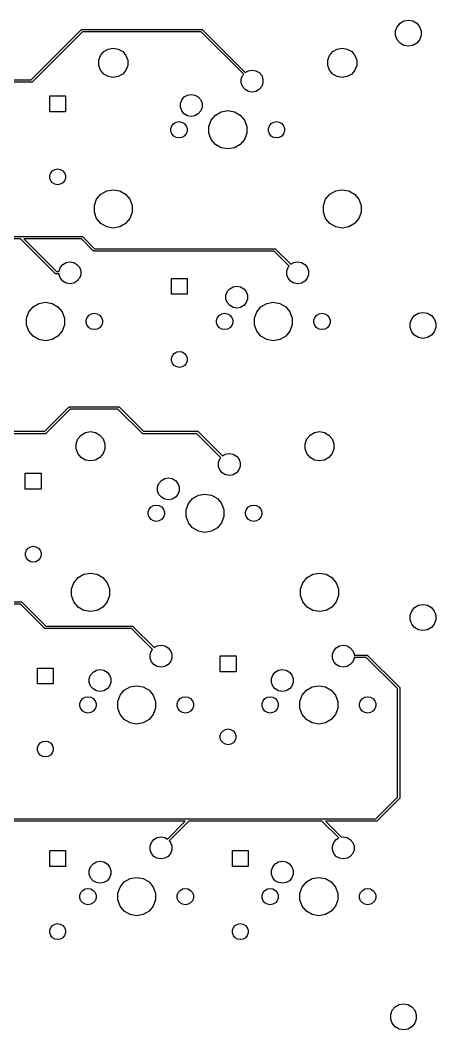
# Model space of a CAD drawing. Extents: x 45 to 336, y -254 to -147.
# Drawn here: x 292.5 to 335.8, y -253.9 to -148.6 of the extents above; entities that cross this region are included whole.
import ezdxf

# ---------------------------------------------------------------- set-up
doc = ezdxf.new("R2010")
doc.units = 0
doc.header["$MEASUREMENT"] = 0
doc.layers.add('BLACK', color=7, linetype='CONTINUOUS')

msp = doc.modelspace()

# ---------------------------------------------------------------- linework, layer by layer
at = {"layer": 'Black'}
for p, q in [((298.854, -149.566), (298.867, -149.557)), ((298.867, -149.557), (298.872, -149.555)), ((298.872, -149.555), (298.877, -149.553)), ((298.877, -149.553), (298.893, -149.55)), ((298.893, -149.55), (298.909, -149.545)), ((298.909, -149.545), (298.915, -149.546)), ((298.915, -149.546), (298.92, -149.545)), ((298.92, -149.545), (311.415, -149.545)), ((311.415, -149.545), (311.42, -149.546)), ((311.42, -149.546), (311.426, -149.545)), ((311.426, -149.545), (311.442, -149.55)), ((311.442, -149.55), (311.458, -149.553)), ((311.458, -149.553), (311.463, -149.555)), ((311.463, -149.555), (311.468, -149.557)), ((311.468, -149.557), (311.481, -149.566)), ((331.621, -149.689), (331.782, -149.246)), ((331.782, -149.246), (332.085, -148.886)), ((332.085, -148.886), (332.493, -148.651)), ((332.493, -148.651), (332.956, -148.569)), ((332.956, -148.569), (333.419, -148.651)), ((333.419, -148.651), (333.827, -148.886)), ((333.827, -148.886), (334.13, -149.246)), ((334.13, -149.246), (334.291, -149.689)), ((293.618, -154.795), (298.832, -149.582)), ((298.972, -149.795), (293.758, -155.008)), ((298.832, -149.582), (298.836, -149.578)), ((298.836, -149.578), (298.84, -149.574)), ((298.84, -149.574), (298.854, -149.566)), ((311.363, -149.795), (298.972, -149.795)), ((315.782, -154.214), (311.363, -149.795)), ((311.481, -149.566), (311.495, -149.574)), ((311.495, -149.574), (311.499, -149.578)), ((311.499, -149.578), (311.503, -149.582)), ((311.503, -149.582), (315.95, -154.028)), ((331.621, -150.159), (331.621, -149.689)), ((331.782, -150.602), (331.621, -150.159)), ((332.085, -150.962), (331.782, -150.602)), ((334.13, -150.602), (333.827, -150.962)), ((334.291, -150.159), (334.13, -150.602)), ((334.291, -149.689), (334.291, -150.159)), ((301.204, -151.843), (301.664, -151.577)), ((301.664, -151.577), (302.187, -151.485)), ((302.187, -151.485), (302.71, -151.577)), ((302.71, -151.577), (303.17, -151.843)), ((325.08, -151.843), (325.54, -151.577)), ((325.54, -151.577), (326.063, -151.485)), ((326.063, -151.485), (326.586, -151.577)), ((326.586, -151.577), (327.046, -151.843)), ((332.493, -151.197), (332.085, -150.962)), ((332.956, -151.279), (332.493, -151.197)), ((333.419, -151.197), (332.956, -151.279)), ((333.827, -150.962), (333.419, -151.197)), ((300.68, -152.749), (300.862, -152.25)), ((300.862, -152.25), (301.204, -151.843)), ((303.17, -151.843), (303.512, -152.25)), ((303.512, -152.25), (303.694, -152.749)), ((324.556, -152.749), (324.738, -152.25)), ((324.738, -152.25), (325.08, -151.843)), ((327.046, -151.843), (327.388, -152.25)), ((327.388, -152.25), (327.57, -152.749)), ((300.68, -153.281), (300.68, -152.749)), ((300.862, -153.78), (300.68, -153.281)), ((303.694, -153.281), (303.512, -153.78)), ((303.694, -152.749), (303.694, -153.281)), ((316.273, -153.842), (316.665, -153.773)), ((316.665, -153.773), (317.057, -153.842)), ((324.556, -153.281), (324.556, -152.749)), ((324.738, -153.78), (324.556, -153.281)), ((327.57, -153.281), (327.388, -153.78)), ((327.57, -152.749), (327.57, -153.281)), ((289.295, -154.795), (293.618, -154.795)), ((301.204, -154.187), (300.862, -153.78)), ((301.664, -154.453), (301.204, -154.187)), ((302.187, -154.545), (301.664, -154.453)), ((302.71, -154.453), (302.187, -154.545)), ((303.17, -154.187), (302.71, -154.453)), ((303.512, -153.78), (303.17, -154.187)), ((315.535, -154.721), (315.671, -154.346)), ((315.535, -155.119), (315.535, -154.721)), ((315.671, -154.346), (315.782, -154.214)), ((315.95, -154.028), (316.273, -153.842)), ((317.057, -153.842), (317.403, -154.041)), ((317.403, -154.041), (317.659, -154.346)), ((317.659, -154.346), (317.795, -154.721)), ((317.795, -154.721), (317.795, -155.119)), ((325.08, -154.187), (324.738, -153.78)), ((325.54, -154.453), (325.08, -154.187)), ((326.063, -154.545), (325.54, -154.453)), ((326.586, -154.453), (326.063, -154.545)), ((327.046, -154.187), (326.586, -154.453)), ((327.388, -153.78), (327.046, -154.187)), ((293.67, -155.045), (289.295, -155.045)), ((293.675, -155.044), (293.67, -155.045)), ((293.681, -155.045), (293.675, -155.044)), ((293.697, -155.04), (293.681, -155.045)), ((293.713, -155.037), (293.697, -155.04)), ((293.718, -155.035), (293.713, -155.037)), ((293.723, -155.033), (293.718, -155.035)), ((293.736, -155.024), (293.723, -155.033)), ((293.75, -155.016), (293.736, -155.024)), ((293.754, -155.012), (293.75, -155.016)), ((293.758, -155.008), (293.754, -155.012)), ((315.671, -155.494), (315.535, -155.119)), ((315.927, -155.799), (315.671, -155.494)), ((316.273, -155.998), (315.927, -155.799)), ((317.403, -155.799), (317.057, -155.998)), ((317.659, -155.494), (317.403, -155.799)), ((317.795, -155.119), (317.659, -155.494)), ((295.554, -158.115), (295.554, -156.464)), ((295.554, -156.464), (297.205, -156.464)), ((297.205, -156.464), (297.205, -158.115)), ((309.185, -157.261), (309.321, -156.886)), ((309.321, -156.886), (309.577, -156.581)), ((309.577, -156.581), (309.923, -156.382)), ((309.923, -156.382), (310.315, -156.313)), ((310.315, -156.313), (310.707, -156.382)), ((310.707, -156.382), (311.053, -156.581)), ((311.053, -156.581), (311.309, -156.886)), ((311.309, -156.886), (311.445, -157.261)), ((316.665, -156.067), (316.273, -155.998)), ((317.057, -155.998), (316.665, -156.067)), ((309.185, -157.659), (309.185, -157.261)), ((309.321, -158.034), (309.185, -157.659)), ((311.445, -157.659), (311.309, -158.034)), ((311.445, -157.261), (311.445, -157.659)), ((297.205, -158.115), (295.554, -158.115)), ((309.577, -158.339), (309.321, -158.034)), ((309.923, -158.538), (309.577, -158.339)), ((310.315, -158.607), (309.923, -158.538)), ((310.707, -158.538), (310.315, -158.607)), ((311.053, -158.339), (310.707, -158.538)), ((311.309, -158.034), (311.053, -158.339)), ((312.154, -159.652), (312.392, -158.999)), ((312.392, -158.999), (312.838, -158.467)), ((312.838, -158.467), (313.44, -158.119)), ((313.44, -158.119), (314.125, -157.998)), ((314.125, -157.998), (314.81, -158.119)), ((314.81, -158.119), (315.412, -158.467)), ((315.412, -158.467), (315.858, -158.999)), ((315.858, -158.999), (316.096, -159.652)), ((308.204, -159.852), (308.305, -159.573)), ((308.204, -160.148), (308.204, -159.852)), ((308.305, -159.573), (308.496, -159.346)), ((308.496, -159.346), (308.753, -159.197)), ((308.753, -159.197), (309.045, -159.146)), ((309.045, -159.146), (309.337, -159.197)), ((309.337, -159.197), (309.594, -159.346)), ((309.594, -159.346), (309.785, -159.573)), ((309.785, -159.573), (309.886, -159.852)), ((309.886, -159.852), (309.886, -160.148)), ((312.154, -160.348), (312.154, -159.652)), ((316.096, -159.652), (316.096, -160.348)), ((318.364, -159.852), (318.465, -159.573)), ((318.364, -160.148), (318.364, -159.852)), ((318.465, -159.573), (318.656, -159.346)), ((318.656, -159.346), (318.913, -159.197)), ((318.913, -159.197), (319.205, -159.146)), ((319.205, -159.146), (319.497, -159.197)), ((319.497, -159.197), (319.754, -159.346)), ((319.754, -159.346), (319.945, -159.573)), ((319.945, -159.573), (320.046, -159.852)), ((320.046, -159.852), (320.046, -160.148)), ((308.305, -160.427), (308.204, -160.148)), ((308.496, -160.654), (308.305, -160.427)), ((308.753, -160.803), (308.496, -160.654)), ((309.045, -160.854), (308.753, -160.803)), ((309.337, -160.803), (309.045, -160.854)), ((309.594, -160.654), (309.337, -160.803)), ((309.785, -160.427), (309.594, -160.654)), ((309.886, -160.148), (309.785, -160.427)), ((312.392, -161.001), (312.154, -160.348)), ((312.838, -161.533), (312.392, -161.001)), ((315.858, -161.001), (315.412, -161.533)), ((316.096, -160.348), (315.858, -161.001)), ((318.465, -160.427), (318.364, -160.148)), ((318.656, -160.654), (318.465, -160.427)), ((318.913, -160.803), (318.656, -160.654)), ((319.205, -160.854), (318.913, -160.803)), ((319.497, -160.803), (319.205, -160.854)), ((319.754, -160.654), (319.497, -160.803)), ((319.945, -160.427), (319.754, -160.654)), ((320.046, -160.148), (319.945, -160.427)), ((313.44, -161.881), (312.838, -161.533)), ((314.125, -162.002), (313.44, -161.881)), ((314.81, -161.881), (314.125, -162.002)), ((315.412, -161.533), (314.81, -161.881)), ((295.662, -164.496), (295.847, -164.275)), ((295.847, -164.275), (296.097, -164.131)), ((296.097, -164.131), (296.38, -164.081)), ((296.38, -164.081), (296.663, -164.131)), ((296.663, -164.131), (296.913, -164.275)), ((296.913, -164.275), (297.098, -164.496)), ((295.564, -164.766), (295.662, -164.496)), ((295.564, -165.054), (295.564, -164.766)), ((295.662, -165.324), (295.564, -165.054)), ((295.847, -165.545), (295.662, -165.324)), ((297.098, -165.324), (296.913, -165.545)), ((297.098, -164.496), (297.196, -164.766)), ((297.196, -165.054), (297.098, -165.324)), ((297.196, -164.766), (297.196, -165.054)), ((296.097, -165.689), (295.847, -165.545)), ((296.38, -165.739), (296.097, -165.689)), ((296.663, -165.689), (296.38, -165.739)), ((296.913, -165.545), (296.663, -165.689)), ((300.9, -166.722), (301.502, -166.374)), ((301.502, -166.374), (302.187, -166.253)), ((302.187, -166.253), (302.872, -166.374)), ((302.872, -166.374), (303.474, -166.722)), ((324.776, -166.722), (325.378, -166.374)), ((325.378, -166.374), (326.063, -166.253)), ((326.063, -166.253), (326.748, -166.374)), ((326.748, -166.374), (327.35, -166.722)), ((300.216, -167.907), (300.454, -167.254)), ((300.454, -167.254), (300.9, -166.722)), ((303.474, -166.722), (303.92, -167.254)), ((303.92, -167.254), (304.158, -167.907)), ((324.092, -167.907), (324.33, -167.254)), ((324.33, -167.254), (324.776, -166.722)), ((327.35, -166.722), (327.796, -167.254)), ((327.796, -167.254), (328.034, -167.907)), ((300.216, -168.603), (300.216, -167.907)), ((304.158, -167.907), (304.158, -168.603)), ((324.092, -168.603), (324.092, -167.907)), ((328.034, -167.907), (328.034, -168.603)), ((300.454, -169.256), (300.216, -168.603)), ((300.9, -169.788), (300.454, -169.256)), ((303.92, -169.256), (303.474, -169.788)), ((304.158, -168.603), (303.92, -169.256)), ((324.33, -169.256), (324.092, -168.603)), ((324.776, -169.788), (324.33, -169.256)), ((327.796, -169.256), (327.35, -169.788)), ((328.034, -168.603), (327.796, -169.256)), ((301.502, -170.136), (300.9, -169.788)), ((302.187, -170.257), (301.502, -170.136)), ((302.872, -170.136), (302.187, -170.257)), ((303.474, -169.788), (302.872, -170.136)), ((325.378, -170.136), (324.776, -169.788)), ((326.063, -170.257), (325.378, -170.136)), ((326.748, -170.136), (326.063, -170.257)), ((327.35, -169.788), (326.748, -170.136)), ((288.76, -171.135), (292.57, -171.135)), ((292.518, -171.385), (288.76, -171.385)), ((296.142, -175.008), (292.518, -171.385)), ((292.57, -171.135), (298.92, -171.135)), ((298.868, -171.385), (292.872, -171.385)), ((292.872, -171.385), (296.282, -174.795)), ((300.102, -172.618), (298.868, -171.385)), ((298.92, -171.135), (298.925, -171.136)), ((298.925, -171.136), (298.931, -171.135)), ((298.931, -171.135), (298.947, -171.14)), ((298.947, -171.14), (298.963, -171.143)), ((298.963, -171.143), (298.968, -171.145)), ((298.968, -171.145), (298.973, -171.147)), ((298.973, -171.147), (298.986, -171.156)), ((298.986, -171.156), (299, -171.164)), ((299, -171.164), (299.004, -171.168)), ((299.004, -171.168), (299.008, -171.172)), ((299.008, -171.172), (300.242, -172.405)), ((300.106, -172.622), (300.102, -172.618)), ((300.11, -172.626), (300.106, -172.622)), ((300.124, -172.634), (300.11, -172.626)), ((300.137, -172.643), (300.124, -172.634)), ((300.142, -172.645), (300.137, -172.643)), ((300.147, -172.647), (300.142, -172.645)), ((300.163, -172.65), (300.147, -172.647)), ((300.179, -172.655), (300.163, -172.65)), ((300.185, -172.654), (300.179, -172.655)), ((300.19, -172.655), (300.185, -172.654)), ((318.973, -172.655), (300.19, -172.655)), ((300.242, -172.405), (319.025, -172.405)), ((320.532, -174.214), (318.973, -172.655)), ((319.025, -172.405), (319.03, -172.406)), ((319.03, -172.406), (319.036, -172.405)), ((319.036, -172.405), (319.052, -172.41)), ((319.052, -172.41), (319.068, -172.413)), ((319.068, -172.413), (319.073, -172.415)), ((319.073, -172.415), (319.078, -172.417)), ((319.078, -172.417), (319.091, -172.426)), ((319.091, -172.426), (319.105, -172.434)), ((319.105, -172.434), (319.109, -172.438)), ((319.109, -172.438), (319.113, -172.442)), ((319.113, -172.442), (320.7, -174.028)), ((297.273, -173.842), (297.665, -173.773)), ((297.665, -173.773), (298.057, -173.842)), ((321.023, -173.842), (321.415, -173.773)), ((321.415, -173.773), (321.807, -173.842)), ((296.282, -174.795), (296.535, -174.795)), ((296.535, -174.721), (296.671, -174.346)), ((296.535, -174.795), (296.535, -174.721)), ((296.671, -174.346), (296.927, -174.041)), ((296.927, -174.041), (297.273, -173.842)), ((298.057, -173.842), (298.403, -174.041)), ((298.403, -174.041), (298.659, -174.346)), ((298.659, -174.346), (298.795, -174.721)), ((298.795, -174.721), (298.795, -175.119)), ((320.285, -174.721), (320.421, -174.346)), ((320.285, -175.119), (320.285, -174.721)), ((320.421, -174.346), (320.532, -174.214)), ((320.7, -174.028), (321.023, -173.842)), ((321.807, -173.842), (322.153, -174.041)), ((322.153, -174.041), (322.409, -174.346)), ((322.409, -174.346), (322.545, -174.721)), ((322.545, -174.721), (322.545, -175.119)), ((296.146, -175.012), (296.142, -175.008)), ((296.15, -175.016), (296.146, -175.012)), ((296.164, -175.024), (296.15, -175.016)), ((296.177, -175.033), (296.164, -175.024)), ((296.182, -175.035), (296.177, -175.033)), ((296.187, -175.037), (296.182, -175.035)), ((296.203, -175.04), (296.187, -175.037)), ((296.219, -175.045), (296.203, -175.04)), ((296.225, -175.044), (296.219, -175.045)), ((296.23, -175.045), (296.225, -175.044)), ((296.535, -175.045), (296.23, -175.045)), ((296.535, -175.119), (296.535, -175.045)), ((296.671, -175.494), (296.535, -175.119)), ((296.927, -175.799), (296.671, -175.494)), ((297.273, -175.998), (296.927, -175.799)), ((298.403, -175.799), (298.057, -175.998)), ((298.659, -175.494), (298.403, -175.799)), ((298.795, -175.119), (298.659, -175.494)), ((308.255, -177.165), (308.255, -175.514)), ((308.255, -175.514), (309.905, -175.514)), ((309.905, -175.514), (309.905, -177.165)), ((320.421, -175.494), (320.285, -175.119)), ((320.677, -175.799), (320.421, -175.494)), ((321.023, -175.998), (320.677, -175.799)), ((322.153, -175.799), (321.807, -175.998)), ((322.409, -175.494), (322.153, -175.799)), ((322.545, -175.119), (322.409, -175.494)), ((297.665, -176.067), (297.273, -175.998)), ((298.057, -175.998), (297.665, -176.067)), ((313.935, -177.261), (314.071, -176.886)), ((314.071, -176.886), (314.327, -176.581)), ((314.327, -176.581), (314.673, -176.382)), ((314.673, -176.382), (315.065, -176.313)), ((315.065, -176.313), (315.457, -176.382)), ((315.457, -176.382), (315.803, -176.581)), ((315.803, -176.581), (316.059, -176.886)), ((316.059, -176.886), (316.195, -177.261)), ((321.415, -176.067), (321.023, -175.998)), ((321.807, -175.998), (321.415, -176.067)), ((294.44, -178.119), (295.125, -177.998)), ((295.125, -177.998), (295.81, -178.119)), ((309.905, -177.165), (308.255, -177.165)), ((313.935, -177.659), (313.935, -177.261)), ((314.071, -178.034), (313.935, -177.659)), ((316.195, -177.659), (316.059, -178.034)), ((316.195, -177.261), (316.195, -177.659)), ((318.19, -178.119), (318.875, -177.998)), ((318.875, -177.998), (319.56, -178.119)), ((293.154, -179.652), (293.392, -178.999)), ((293.392, -178.999), (293.838, -178.467)), ((293.838, -178.467), (294.44, -178.119)), ((295.81, -178.119), (296.412, -178.467)), ((296.412, -178.467), (296.858, -178.999)), ((296.858, -178.999), (297.096, -179.652)), ((314.327, -178.339), (314.071, -178.034)), ((314.673, -178.538), (314.327, -178.339)), ((315.065, -178.607), (314.673, -178.538)), ((315.457, -178.538), (315.065, -178.607)), ((315.803, -178.339), (315.457, -178.538)), ((316.059, -178.034), (315.803, -178.339)), ((316.904, -179.652), (317.142, -178.999)), ((317.142, -178.999), (317.588, -178.467)), ((317.588, -178.467), (318.19, -178.119)), ((319.56, -178.119), (320.162, -178.467)), ((320.162, -178.467), (320.608, -178.999)), ((320.608, -178.999), (320.846, -179.652)), ((334.017, -179.131), (334.48, -179.049)), ((334.48, -179.049), (334.943, -179.131)), ((293.154, -180.348), (293.154, -179.652)), ((297.096, -179.652), (297.096, -180.348)), ((299.364, -179.852), (299.465, -179.573)), ((299.364, -180.148), (299.364, -179.852)), ((299.465, -179.573), (299.656, -179.346)), ((299.656, -179.346), (299.913, -179.197)), ((299.913, -179.197), (300.205, -179.146)), ((300.205, -179.146), (300.497, -179.197)), ((300.497, -179.197), (300.754, -179.346)), ((300.754, -179.346), (300.945, -179.573)), ((300.945, -179.573), (301.046, -179.852)), ((301.046, -179.852), (301.046, -180.148)), ((312.954, -179.852), (313.055, -179.573)), ((312.954, -180.148), (312.954, -179.852)), ((313.055, -179.573), (313.246, -179.346)), ((313.246, -179.346), (313.503, -179.197)), ((313.503, -179.197), (313.795, -179.146)), ((313.795, -179.146), (314.087, -179.197)), ((314.087, -179.197), (314.344, -179.346)), ((314.344, -179.346), (314.535, -179.573)), ((314.535, -179.573), (314.636, -179.852)), ((314.636, -179.852), (314.636, -180.148)), ((316.904, -180.348), (316.904, -179.652)), ((320.846, -179.652), (320.846, -180.348)), ((323.114, -179.852), (323.215, -179.573)), ((323.114, -180.148), (323.114, -179.852)), ((323.215, -179.573), (323.406, -179.346)), ((323.406, -179.346), (323.663, -179.197)), ((323.663, -179.197), (323.955, -179.146)), ((323.955, -179.146), (324.247, -179.197)), ((324.247, -179.197), (324.504, -179.346)), ((324.504, -179.346), (324.695, -179.573)), ((324.695, -179.573), (324.796, -179.852)), ((324.796, -179.852), (324.796, -180.148)), ((333.145, -180.169), (333.306, -179.726)), ((333.306, -179.726), (333.609, -179.366)), ((333.609, -179.366), (334.017, -179.131)), ((334.943, -179.131), (335.351, -179.366)), ((335.351, -179.366), (335.654, -179.726)), ((335.654, -179.726), (335.815, -180.169)), ((293.392, -181.001), (293.154, -180.348)), ((293.838, -181.533), (293.392, -181.001)), ((296.858, -181.001), (296.412, -181.533)), ((297.096, -180.348), (296.858, -181.001)), ((299.465, -180.427), (299.364, -180.148)), ((299.656, -180.654), (299.465, -180.427)), ((299.913, -180.803), (299.656, -180.654)), ((300.205, -180.854), (299.913, -180.803)), ((300.497, -180.803), (300.205, -180.854)), ((300.754, -180.654), (300.497, -180.803)), ((300.945, -180.427), (300.754, -180.654)), ((301.046, -180.148), (300.945, -180.427)), ((313.055, -180.427), (312.954, -180.148)), ((313.246, -180.654), (313.055, -180.427)), ((313.503, -180.803), (313.246, -180.654)), ((313.795, -180.854), (313.503, -180.803)), ((314.087, -180.803), (313.795, -180.854)), ((314.344, -180.654), (314.087, -180.803)), ((314.535, -180.427), (314.344, -180.654)), ((314.636, -180.148), (314.535, -180.427)), ((317.142, -181.001), (316.904, -180.348)), ((317.588, -181.533), (317.142, -181.001)), ((320.608, -181.001), (320.162, -181.533)), ((320.846, -180.348), (320.608, -181.001)), ((323.215, -180.427), (323.114, -180.148)), ((323.406, -180.654), (323.215, -180.427)), ((323.663, -180.803), (323.406, -180.654)), ((323.955, -180.854), (323.663, -180.803)), ((324.247, -180.803), (323.955, -180.854)), ((324.504, -180.654), (324.247, -180.803)), ((324.695, -180.427), (324.504, -180.654)), ((324.796, -180.148), (324.695, -180.427)), ((333.145, -180.639), (333.145, -180.169)), ((333.306, -181.082), (333.145, -180.639)), ((333.609, -181.442), (333.306, -181.082)), ((335.654, -181.082), (335.351, -181.442)), ((335.815, -180.639), (335.654, -181.082)), ((335.815, -180.169), (335.815, -180.639)), ((294.44, -181.881), (293.838, -181.533)), ((295.125, -182.002), (294.44, -181.881)), ((295.81, -181.881), (295.125, -182.002)), ((296.412, -181.533), (295.81, -181.881)), ((318.19, -181.881), (317.588, -181.533)), ((318.875, -182.002), (318.19, -181.881)), ((319.56, -181.881), (318.875, -182.002)), ((320.162, -181.533), (319.56, -181.881)), ((334.017, -181.677), (333.609, -181.442)), ((334.48, -181.759), (334.017, -181.677)), ((334.943, -181.677), (334.48, -181.759)), ((335.351, -181.442), (334.943, -181.677)), ((308.547, -183.325), (308.797, -183.181)), ((308.797, -183.181), (309.08, -183.131)), ((309.08, -183.131), (309.363, -183.181)), ((309.363, -183.181), (309.613, -183.325)), ((308.264, -183.816), (308.362, -183.546)), ((308.264, -184.104), (308.264, -183.816)), ((308.362, -184.374), (308.264, -184.104)), ((308.362, -183.546), (308.547, -183.325)), ((309.613, -183.325), (309.798, -183.546)), ((309.798, -183.546), (309.896, -183.816)), ((309.896, -184.104), (309.798, -184.374)), ((309.896, -183.816), (309.896, -184.104)), ((308.547, -184.595), (308.362, -184.374)), ((308.797, -184.739), (308.547, -184.595)), ((309.08, -184.789), (308.797, -184.739)), ((309.363, -184.739), (309.08, -184.789)), ((309.613, -184.595), (309.363, -184.739)), ((309.798, -184.374), (309.613, -184.595)), ((295.058, -191.455), (297.562, -188.952)), ((297.702, -189.165), (295.198, -191.668)), ((297.562, -188.952), (297.566, -188.948)), ((297.566, -188.948), (297.57, -188.944)), ((297.57, -188.944), (297.584, -188.936)), ((297.584, -188.936), (297.597, -188.927)), ((297.597, -188.927), (297.602, -188.925)), ((297.602, -188.925), (297.607, -188.923)), ((297.607, -188.923), (297.623, -188.92)), ((297.623, -188.92), (297.639, -188.915)), ((297.639, -188.915), (297.645, -188.916)), ((297.645, -188.916), (297.65, -188.915)), ((297.65, -188.915), (302.73, -188.915)), ((302.678, -189.165), (297.702, -189.165)), ((305.182, -191.668), (302.678, -189.165)), ((302.73, -188.915), (302.735, -188.916)), ((302.735, -188.916), (302.741, -188.915)), ((302.741, -188.915), (302.757, -188.92)), ((302.757, -188.92), (302.773, -188.923)), ((302.773, -188.923), (302.778, -188.925)), ((302.778, -188.925), (302.783, -188.927)), ((302.783, -188.927), (302.796, -188.936)), ((302.796, -188.936), (302.81, -188.944)), ((302.81, -188.944), (302.814, -188.948)), ((302.814, -188.948), (302.818, -188.952)), ((302.818, -188.952), (305.322, -191.455)), ((288.76, -191.455), (295.058, -191.455)), ((295.163, -191.693), (295.158, -191.695)), ((295.176, -191.684), (295.163, -191.693)), ((295.19, -191.676), (295.176, -191.684)), ((295.194, -191.672), (295.19, -191.676)), ((295.198, -191.668), (295.194, -191.672)), ((298.829, -191.843), (299.289, -191.577)), ((299.289, -191.577), (299.812, -191.485)), ((299.812, -191.485), (300.335, -191.577)), ((300.335, -191.577), (300.795, -191.843)), ((305.186, -191.672), (305.182, -191.668)), ((305.19, -191.676), (305.186, -191.672)), ((305.204, -191.684), (305.19, -191.676)), ((305.217, -191.693), (305.204, -191.684)), ((305.222, -191.695), (305.217, -191.693)), ((305.322, -191.455), (310.95, -191.455)), ((310.95, -191.455), (310.955, -191.456)), ((310.955, -191.456), (310.961, -191.455)), ((310.961, -191.455), (310.977, -191.46)), ((310.977, -191.46), (310.993, -191.463)), ((310.993, -191.463), (310.998, -191.465)), ((310.998, -191.465), (311.003, -191.467)), ((311.003, -191.467), (311.016, -191.476)), ((311.016, -191.476), (311.03, -191.484)), ((311.03, -191.484), (311.034, -191.488)), ((311.034, -191.488), (311.038, -191.492)), ((311.038, -191.492), (313.575, -194.028)), ((322.705, -191.843), (323.165, -191.577)), ((323.165, -191.577), (323.688, -191.485)), ((323.688, -191.485), (324.211, -191.577)), ((324.211, -191.577), (324.671, -191.843)), ((295.11, -191.705), (288.812, -191.705)), ((295.115, -191.704), (295.11, -191.705)), ((295.121, -191.705), (295.115, -191.704)), ((295.137, -191.7), (295.121, -191.705)), ((295.153, -191.697), (295.137, -191.7)), ((295.158, -191.695), (295.153, -191.697)), ((298.305, -192.749), (298.487, -192.25)), ((298.487, -192.25), (298.829, -191.843)), ((300.795, -191.843), (301.137, -192.25)), ((301.137, -192.25), (301.319, -192.749)), ((305.227, -191.697), (305.222, -191.695)), ((305.243, -191.7), (305.227, -191.697)), ((305.259, -191.705), (305.243, -191.7)), ((305.265, -191.704), (305.259, -191.705)), ((305.27, -191.705), (305.265, -191.704)), ((310.898, -191.705), (305.27, -191.705)), ((313.407, -194.214), (310.898, -191.705)), ((322.181, -192.749), (322.363, -192.25)), ((322.363, -192.25), (322.705, -191.843)), ((324.671, -191.843), (325.013, -192.25)), ((325.013, -192.25), (325.195, -192.749)), ((298.305, -193.281), (298.305, -192.749)), ((298.487, -193.78), (298.305, -193.281)), ((298.829, -194.187), (298.487, -193.78)), ((301.137, -193.78), (300.795, -194.187)), ((301.319, -193.281), (301.137, -193.78)), ((301.319, -192.749), (301.319, -193.281)), ((313.898, -193.842), (314.29, -193.773)), ((314.29, -193.773), (314.682, -193.842)), ((322.181, -193.281), (322.181, -192.749)), ((322.363, -193.78), (322.181, -193.281)), ((322.705, -194.187), (322.363, -193.78)), ((325.013, -193.78), (324.671, -194.187)), ((325.195, -193.281), (325.013, -193.78)), ((325.195, -192.749), (325.195, -193.281)), ((299.289, -194.453), (298.829, -194.187)), ((299.812, -194.545), (299.289, -194.453)), ((300.335, -194.453), (299.812, -194.545)), ((300.795, -194.187), (300.335, -194.453)), ((313.16, -194.721), (313.296, -194.346)), ((313.16, -195.119), (313.16, -194.721)), ((313.296, -194.346), (313.407, -194.214)), ((313.575, -194.028), (313.898, -193.842)), ((314.682, -193.842), (315.028, -194.041)), ((315.028, -194.041), (315.284, -194.346)), ((315.284, -194.346), (315.42, -194.721)), ((315.42, -194.721), (315.42, -195.119)), ((323.165, -194.453), (322.705, -194.187)), ((323.688, -194.545), (323.165, -194.453)), ((324.211, -194.453), (323.688, -194.545)), ((324.671, -194.187), (324.211, -194.453)), ((293.014, -197.486), (293.014, -195.834)), ((293.014, -195.834), (294.666, -195.834)), ((294.666, -195.834), (294.666, -197.486)), ((313.296, -195.494), (313.16, -195.119)), ((313.552, -195.799), (313.296, -195.494)), ((313.898, -195.998), (313.552, -195.799)), ((315.028, -195.799), (314.682, -195.998)), ((315.284, -195.494), (315.028, -195.799)), ((315.42, -195.119), (315.284, -195.494)), ((306.81, -197.261), (306.946, -196.886)), ((306.946, -196.886), (307.202, -196.581)), ((307.202, -196.581), (307.548, -196.382)), ((307.548, -196.382), (307.94, -196.313)), ((307.94, -196.313), (308.332, -196.382)), ((308.332, -196.382), (308.678, -196.581)), ((308.678, -196.581), (308.934, -196.886)), ((308.934, -196.886), (309.07, -197.261)), ((314.29, -196.067), (313.898, -195.998)), ((314.682, -195.998), (314.29, -196.067)), ((294.666, -197.486), (293.014, -197.486)), ((306.81, -197.659), (306.81, -197.261)), ((306.946, -198.034), (306.81, -197.659)), ((309.07, -197.659), (308.934, -198.034)), ((309.07, -197.261), (309.07, -197.659)), ((311.065, -198.119), (311.75, -197.998)), ((311.75, -197.998), (312.435, -198.119)), ((307.202, -198.339), (306.946, -198.034)), ((307.548, -198.538), (307.202, -198.339)), ((307.94, -198.607), (307.548, -198.538)), ((308.332, -198.538), (307.94, -198.607)), ((308.678, -198.339), (308.332, -198.538)), ((308.934, -198.034), (308.678, -198.339)), ((309.779, -199.652), (310.017, -198.999)), ((310.017, -198.999), (310.463, -198.467)), ((310.463, -198.467), (311.065, -198.119)), ((312.435, -198.119), (313.037, -198.467)), ((313.037, -198.467), (313.483, -198.999)), ((313.483, -198.999), (313.721, -199.652)), ((305.829, -199.852), (305.93, -199.573)), ((305.829, -200.148), (305.829, -199.852)), ((305.93, -199.573), (306.121, -199.346)), ((306.121, -199.346), (306.378, -199.197)), ((306.378, -199.197), (306.67, -199.146)), ((306.67, -199.146), (306.962, -199.197)), ((306.962, -199.197), (307.219, -199.346)), ((307.219, -199.346), (307.41, -199.573)), ((307.41, -199.573), (307.511, -199.852)), ((307.511, -199.852), (307.511, -200.148)), ((309.779, -200.348), (309.779, -199.652)), ((313.721, -199.652), (313.721, -200.348)), ((315.989, -199.852), (316.09, -199.573)), ((315.989, -200.148), (315.989, -199.852)), ((316.09, -199.573), (316.281, -199.346)), ((316.281, -199.346), (316.538, -199.197)), ((316.538, -199.197), (316.83, -199.146)), ((316.83, -199.146), (317.122, -199.197)), ((317.122, -199.197), (317.379, -199.346)), ((317.379, -199.346), (317.57, -199.573)), ((317.57, -199.573), (317.671, -199.852)), ((317.671, -199.852), (317.671, -200.148)), ((305.93, -200.427), (305.829, -200.148)), ((306.121, -200.654), (305.93, -200.427)), ((306.378, -200.803), (306.121, -200.654)), ((306.67, -200.854), (306.378, -200.803)), ((306.962, -200.803), (306.67, -200.854)), ((307.219, -200.654), (306.962, -200.803)), ((307.41, -200.427), (307.219, -200.654)), ((307.511, -200.148), (307.41, -200.427)), ((310.017, -201.001), (309.779, -200.348)), ((310.463, -201.533), (310.017, -201.001)), ((313.483, -201.001), (313.037, -201.533)), ((313.721, -200.348), (313.483, -201.001)), ((316.09, -200.427), (315.989, -200.148)), ((316.281, -200.654), (316.09, -200.427)), ((316.538, -200.803), (316.281, -200.654)), ((316.83, -200.854), (316.538, -200.803)), ((317.122, -200.803), (316.83, -200.854)), ((317.379, -200.654), (317.122, -200.803)), ((317.57, -200.427), (317.379, -200.654)), ((317.671, -200.148), (317.57, -200.427)), ((311.065, -201.881), (310.463, -201.533)), ((311.75, -202.002), (311.065, -201.881)), ((312.435, -201.881), (311.75, -202.002)), ((313.037, -201.533), (312.435, -201.881)), ((293.024, -204.136), (293.122, -203.866)), ((293.024, -204.424), (293.024, -204.136)), ((293.122, -203.866), (293.307, -203.645)), ((293.307, -203.645), (293.557, -203.501)), ((293.557, -203.501), (293.84, -203.451)), ((293.84, -203.451), (294.123, -203.501)), ((294.123, -203.501), (294.373, -203.645)), ((294.373, -203.645), (294.558, -203.866)), ((294.558, -203.866), (294.656, -204.136)), ((294.656, -204.136), (294.656, -204.424)), ((293.122, -204.694), (293.024, -204.424)), ((293.307, -204.915), (293.122, -204.694)), ((293.557, -205.059), (293.307, -204.915)), ((293.84, -205.109), (293.557, -205.059)), ((294.123, -205.059), (293.84, -205.109)), ((294.373, -204.915), (294.123, -205.059)), ((294.558, -204.694), (294.373, -204.915)), ((294.656, -204.424), (294.558, -204.694)), ((298.525, -206.722), (299.127, -206.374)), ((299.127, -206.374), (299.812, -206.253)), ((299.812, -206.253), (300.497, -206.374)), ((300.497, -206.374), (301.099, -206.722)), ((322.401, -206.722), (323.003, -206.374)), ((323.003, -206.374), (323.688, -206.253)), ((323.688, -206.253), (324.373, -206.374)), ((324.373, -206.374), (324.975, -206.722)), ((297.841, -207.907), (298.079, -207.254)), ((298.079, -207.254), (298.525, -206.722)), ((301.099, -206.722), (301.545, -207.254)), ((301.545, -207.254), (301.783, -207.907)), ((321.717, -207.907), (321.955, -207.254)), ((321.955, -207.254), (322.401, -206.722)), ((324.975, -206.722), (325.421, -207.254)), ((325.421, -207.254), (325.659, -207.907)), ((297.841, -208.603), (297.841, -207.907)), ((301.783, -207.907), (301.783, -208.603)), ((321.717, -208.603), (321.717, -207.907)), ((325.659, -207.907), (325.659, -208.603)), ((283.68, -209.235), (292.57, -209.235)), ((292.518, -209.485), (283.982, -209.485)), ((295.022, -211.988), (292.518, -209.485)), ((292.57, -209.235), (292.575, -209.236)), ((292.575, -209.236), (292.581, -209.235)), ((292.581, -209.235), (292.597, -209.24)), ((292.597, -209.24), (292.613, -209.243)), ((292.613, -209.243), (292.618, -209.245)), ((292.618, -209.245), (292.623, -209.247)), ((292.623, -209.247), (292.636, -209.256)), ((292.636, -209.256), (292.65, -209.264)), ((292.65, -209.264), (292.654, -209.268)), ((292.654, -209.268), (292.658, -209.272)), ((292.658, -209.272), (295.162, -211.775)), ((298.079, -209.256), (297.841, -208.603)), ((298.525, -209.788), (298.079, -209.256)), ((301.545, -209.256), (301.099, -209.788)), ((301.783, -208.603), (301.545, -209.256)), ((321.955, -209.256), (321.717, -208.603)), ((322.401, -209.788), (321.955, -209.256)), ((325.421, -209.256), (324.975, -209.788)), ((325.659, -208.603), (325.421, -209.256)), ((334.017, -209.611), (334.48, -209.529)), ((334.48, -209.529), (334.943, -209.611)), ((299.127, -210.136), (298.525, -209.788)), ((299.812, -210.257), (299.127, -210.136)), ((300.497, -210.136), (299.812, -210.257)), ((301.099, -209.788), (300.497, -210.136)), ((323.003, -210.136), (322.401, -209.788)), ((323.688, -210.257), (323.003, -210.136)), ((324.373, -210.136), (323.688, -210.257)), ((324.975, -209.788), (324.373, -210.136)), ((333.145, -210.649), (333.306, -210.206)), ((333.145, -211.119), (333.145, -210.649)), ((333.306, -210.206), (333.609, -209.846)), ((333.609, -209.846), (334.017, -209.611)), ((334.943, -209.611), (335.351, -209.846)), ((335.351, -209.846), (335.654, -210.206)), ((335.654, -210.206), (335.815, -210.649)), ((335.815, -210.649), (335.815, -211.119)), ((333.306, -211.562), (333.145, -211.119)), ((333.609, -211.922), (333.306, -211.562)), ((335.654, -211.562), (335.351, -211.922)), ((335.815, -211.119), (335.654, -211.562)), ((295.026, -211.992), (295.022, -211.988)), ((295.03, -211.996), (295.026, -211.992)), ((295.044, -212.004), (295.03, -211.996)), ((295.057, -212.013), (295.044, -212.004)), ((295.062, -212.015), (295.057, -212.013)), ((295.067, -212.017), (295.062, -212.015)), ((295.083, -212.02), (295.067, -212.017)), ((295.099, -212.025), (295.083, -212.02)), ((295.105, -212.024), (295.099, -212.025)), ((295.11, -212.025), (295.105, -212.024)), ((304.093, -212.025), (295.11, -212.025)), ((295.162, -211.775), (304.145, -211.775)), ((306.282, -214.214), (304.093, -212.025)), ((304.145, -211.775), (304.15, -211.776)), ((304.15, -211.776), (304.156, -211.775)), ((304.156, -211.775), (304.172, -211.78)), ((304.172, -211.78), (304.188, -211.783)), ((304.188, -211.783), (304.193, -211.785)), ((304.193, -211.785), (304.198, -211.787)), ((304.198, -211.787), (304.211, -211.796)), ((304.211, -211.796), (304.225, -211.804)), ((304.225, -211.804), (304.229, -211.808)), ((304.229, -211.808), (304.233, -211.812)), ((304.233, -211.812), (306.45, -214.028)), ((334.017, -212.157), (333.609, -211.922)), ((334.48, -212.239), (334.017, -212.157)), ((334.943, -212.157), (334.48, -212.239)), ((335.351, -211.922), (334.943, -212.157)), ((306.773, -213.842), (307.165, -213.773)), ((307.165, -213.773), (307.557, -213.842)), ((325.773, -213.842), (326.165, -213.773)), ((326.165, -213.773), (326.557, -213.842)), ((306.035, -214.721), (306.171, -214.346)), ((306.035, -215.119), (306.035, -214.721)), ((306.171, -214.346), (306.282, -214.214)), ((306.45, -214.028), (306.773, -213.842)), ((307.557, -213.842), (307.903, -214.041)), ((307.903, -214.041), (308.159, -214.346)), ((308.159, -214.346), (308.295, -214.721)), ((308.295, -214.721), (308.295, -215.119)), ((325.035, -214.721), (325.171, -214.346)), ((325.035, -215.119), (325.035, -214.721)), ((325.171, -214.346), (325.427, -214.041)), ((325.427, -214.041), (325.773, -213.842)), ((326.557, -213.842), (326.903, -214.041)), ((326.903, -214.041), (327.159, -214.346)), ((327.159, -214.346), (327.295, -214.721)), ((327.295, -214.721), (327.295, -214.795)), ((327.295, -214.795), (328.61, -214.795)), ((328.61, -214.795), (328.615, -214.796)), ((328.615, -214.796), (328.621, -214.795)), ((328.621, -214.795), (328.637, -214.8)), ((328.637, -214.8), (328.653, -214.803)), ((328.653, -214.803), (328.658, -214.805)), ((328.658, -214.805), (328.663, -214.807)), ((328.663, -214.807), (328.676, -214.816)), ((328.676, -214.816), (328.69, -214.824)), ((328.69, -214.824), (328.694, -214.828)), ((328.694, -214.828), (328.698, -214.832)), ((328.698, -214.832), (332.028, -218.162)), ((306.171, -215.494), (306.035, -215.119)), ((306.427, -215.799), (306.171, -215.494)), ((306.773, -215.998), (306.427, -215.799)), ((307.903, -215.799), (307.557, -215.998)), ((308.159, -215.494), (307.903, -215.799)), ((308.295, -215.119), (308.159, -215.494)), ((313.334, -216.535), (313.334, -214.885)), ((313.334, -214.885), (314.986, -214.885)), ((314.986, -214.885), (314.986, -216.535)), ((325.171, -215.494), (325.035, -215.119)), ((325.427, -215.799), (325.171, -215.494)), ((325.773, -215.998), (325.427, -215.799)), ((326.903, -215.799), (326.557, -215.998)), ((327.159, -215.494), (326.903, -215.799)), ((327.295, -215.119), (327.159, -215.494)), ((328.558, -215.045), (327.295, -215.045)), ((327.295, -215.045), (327.295, -215.119)), ((331.815, -218.302), (328.558, -215.045)), ((294.284, -217.805), (294.284, -216.154)), ((294.284, -216.154), (295.935, -216.154)), ((295.935, -216.154), (295.935, -217.805)), ((299.685, -217.261), (299.821, -216.886)), ((299.821, -216.886), (300.077, -216.581)), ((300.077, -216.581), (300.423, -216.382)), ((300.423, -216.382), (300.815, -216.313)), ((300.815, -216.313), (301.207, -216.382)), ((301.207, -216.382), (301.553, -216.581)), ((301.553, -216.581), (301.809, -216.886)), ((301.809, -216.886), (301.945, -217.261)), ((307.165, -216.067), (306.773, -215.998)), ((307.557, -215.998), (307.165, -216.067)), ((314.986, -216.535), (313.334, -216.535)), ((318.685, -217.261), (318.821, -216.886)), ((318.821, -216.886), (319.077, -216.581)), ((319.077, -216.581), (319.423, -216.382)), ((319.423, -216.382), (319.815, -216.313)), ((319.815, -216.313), (320.207, -216.382)), ((320.207, -216.382), (320.553, -216.581)), ((320.553, -216.581), (320.809, -216.886)), ((320.809, -216.886), (320.945, -217.261)), ((326.165, -216.067), (325.773, -215.998)), ((326.557, -215.998), (326.165, -216.067)), ((295.935, -217.805), (294.284, -217.805)), ((299.685, -217.659), (299.685, -217.261)), ((299.821, -218.034), (299.685, -217.659)), ((301.945, -217.659), (301.809, -218.034)), ((301.945, -217.261), (301.945, -217.659)), ((303.94, -218.119), (304.625, -217.998)), ((304.625, -217.998), (305.31, -218.119)), ((318.685, -217.659), (318.685, -217.261)), ((318.821, -218.034), (318.685, -217.659)), ((320.945, -217.659), (320.809, -218.034)), ((320.945, -217.261), (320.945, -217.659)), ((322.94, -218.119), (323.625, -217.998)), ((323.625, -217.998), (324.31, -218.119)), ((300.077, -218.339), (299.821, -218.034)), ((300.423, -218.538), (300.077, -218.339)), ((300.815, -218.607), (300.423, -218.538)), ((301.207, -218.538), (300.815, -218.607)), ((301.553, -218.339), (301.207, -218.538)), ((301.809, -218.034), (301.553, -218.339)), ((302.654, -219.652), (302.892, -218.999)), ((302.892, -218.999), (303.338, -218.467)), ((303.338, -218.467), (303.94, -218.119)), ((305.31, -218.119), (305.912, -218.467)), ((305.912, -218.467), (306.358, -218.999)), ((306.358, -218.999), (306.596, -219.652)), ((319.077, -218.339), (318.821, -218.034)), ((319.423, -218.538), (319.077, -218.339)), ((319.815, -218.607), (319.423, -218.538)), ((320.207, -218.538), (319.815, -218.607)), ((320.553, -218.339), (320.207, -218.538)), ((320.809, -218.034), (320.553, -218.339)), ((321.654, -219.652), (321.892, -218.999)), ((321.892, -218.999), (322.338, -218.467)), ((322.338, -218.467), (322.94, -218.119)), ((324.31, -218.119), (324.912, -218.467)), ((324.912, -218.467), (325.358, -218.999)), ((325.358, -218.999), (325.596, -219.652)), ((331.815, -229.628), (331.815, -218.302)), ((332.028, -218.162), (332.032, -218.166)), ((332.032, -218.166), (332.036, -218.17)), ((332.036, -218.17), (332.044, -218.184)), ((332.044, -218.184), (332.053, -218.197)), ((332.053, -218.197), (332.055, -218.202)), ((332.055, -218.202), (332.057, -218.207)), ((332.057, -218.207), (332.06, -218.223)), ((332.06, -218.223), (332.065, -218.239)), ((332.065, -218.239), (332.064, -218.245)), ((332.064, -218.245), (332.065, -218.25)), ((332.065, -218.25), (332.065, -229.68)), ((298.704, -219.852), (298.805, -219.573)), ((298.704, -220.148), (298.704, -219.852)), ((298.805, -219.573), (298.996, -219.346)), ((298.996, -219.346), (299.253, -219.197)), ((299.253, -219.197), (299.545, -219.146)), ((299.545, -219.146), (299.837, -219.197)), ((299.837, -219.197), (300.094, -219.346)), ((300.094, -219.346), (300.285, -219.573)), ((300.285, -219.573), (300.386, -219.852)), ((300.386, -219.852), (300.386, -220.148)), ((302.654, -220.348), (302.654, -219.652)), ((306.596, -219.652), (306.596, -220.348)), ((308.864, -219.852), (308.965, -219.573)), ((308.864, -220.148), (308.864, -219.852)), ((308.965, -219.573), (309.156, -219.346)), ((309.156, -219.346), (309.413, -219.197)), ((309.413, -219.197), (309.705, -219.146)), ((309.705, -219.146), (309.997, -219.197)), ((309.997, -219.197), (310.254, -219.346)), ((310.254, -219.346), (310.445, -219.573)), ((310.445, -219.573), (310.546, -219.852)), ((310.546, -219.852), (310.546, -220.148)), ((317.704, -219.852), (317.805, -219.573)), ((317.704, -220.148), (317.704, -219.852)), ((317.805, -219.573), (317.996, -219.346)), ((317.996, -219.346), (318.253, -219.197)), ((318.253, -219.197), (318.545, -219.146)), ((318.545, -219.146), (318.837, -219.197)), ((318.837, -219.197), (319.094, -219.346)), ((319.094, -219.346), (319.285, -219.573)), ((319.285, -219.573), (319.386, -219.852)), ((319.386, -219.852), (319.386, -220.148)), ((321.654, -220.348), (321.654, -219.652)), ((325.596, -219.652), (325.596, -220.348)), ((327.864, -219.852), (327.965, -219.573)), ((327.864, -220.148), (327.864, -219.852)), ((327.965, -219.573), (328.156, -219.346)), ((328.156, -219.346), (328.413, -219.197)), ((328.413, -219.197), (328.705, -219.146)), ((328.705, -219.146), (328.997, -219.197)), ((328.997, -219.197), (329.254, -219.346)), ((329.254, -219.346), (329.445, -219.573)), ((329.445, -219.573), (329.546, -219.852)), ((329.546, -219.852), (329.546, -220.148)), ((298.805, -220.427), (298.704, -220.148)), ((298.996, -220.654), (298.805, -220.427)), ((299.253, -220.803), (298.996, -220.654)), ((299.545, -220.854), (299.253, -220.803)), ((299.837, -220.803), (299.545, -220.854)), ((300.094, -220.654), (299.837, -220.803)), ((300.285, -220.427), (300.094, -220.654)), ((300.386, -220.148), (300.285, -220.427)), ((302.892, -221.001), (302.654, -220.348)), ((303.338, -221.533), (302.892, -221.001)), ((306.358, -221.001), (305.912, -221.533)), ((306.596, -220.348), (306.358, -221.001)), ((308.965, -220.427), (308.864, -220.148)), ((309.156, -220.654), (308.965, -220.427)), ((309.413, -220.803), (309.156, -220.654)), ((309.705, -220.854), (309.413, -220.803)), ((309.997, -220.803), (309.705, -220.854)), ((310.254, -220.654), (309.997, -220.803)), ((310.445, -220.427), (310.254, -220.654)), ((310.546, -220.148), (310.445, -220.427)), ((317.805, -220.427), (317.704, -220.148)), ((317.996, -220.654), (317.805, -220.427)), ((318.253, -220.803), (317.996, -220.654)), ((318.545, -220.854), (318.253, -220.803)), ((318.837, -220.803), (318.545, -220.854)), ((319.094, -220.654), (318.837, -220.803)), ((319.285, -220.427), (319.094, -220.654)), ((319.386, -220.148), (319.285, -220.427)), ((321.892, -221.001), (321.654, -220.348)), ((322.338, -221.533), (321.892, -221.001)), ((325.358, -221.001), (324.912, -221.533)), ((325.596, -220.348), (325.358, -221.001)), ((327.965, -220.427), (327.864, -220.148)), ((328.156, -220.654), (327.965, -220.427)), ((328.413, -220.803), (328.156, -220.654)), ((328.705, -220.854), (328.413, -220.803)), ((328.997, -220.803), (328.705, -220.854)), ((329.254, -220.654), (328.997, -220.803)), ((329.445, -220.427), (329.254, -220.654)), ((329.546, -220.148), (329.445, -220.427)), ((303.94, -221.881), (303.338, -221.533)), ((304.625, -222.002), (303.94, -221.881)), ((305.31, -221.881), (304.625, -222.002)), ((305.912, -221.533), (305.31, -221.881)), ((322.94, -221.881), (322.338, -221.533)), ((323.625, -222.002), (322.94, -221.881)), ((324.31, -221.881), (323.625, -222.002)), ((324.912, -221.533), (324.31, -221.881)), ((313.344, -223.186), (313.442, -222.916)), ((313.344, -223.474), (313.344, -223.186)), ((313.442, -222.916), (313.627, -222.695)), ((313.627, -222.695), (313.877, -222.551)), ((313.877, -222.551), (314.16, -222.501)), ((314.16, -222.501), (314.443, -222.551)), ((314.443, -222.551), (314.693, -222.695)), ((314.693, -222.695), (314.878, -222.916)), ((314.878, -222.916), (314.976, -223.186)), ((314.976, -223.186), (314.976, -223.474)), ((294.294, -224.456), (294.392, -224.186)), ((294.392, -224.186), (294.577, -223.965)), ((294.577, -223.965), (294.827, -223.821)), ((294.827, -223.821), (295.11, -223.771)), ((295.11, -223.771), (295.393, -223.821)), ((295.393, -223.821), (295.643, -223.965)), ((295.643, -223.965), (295.828, -224.186)), ((295.828, -224.186), (295.926, -224.456)), ((313.442, -223.744), (313.344, -223.474)), ((313.627, -223.965), (313.442, -223.744)), ((313.877, -224.109), (313.627, -223.965)), ((314.16, -224.159), (313.877, -224.109)), ((314.443, -224.109), (314.16, -224.159)), ((314.693, -223.965), (314.443, -224.109)), ((314.878, -223.744), (314.693, -223.965)), ((314.976, -223.474), (314.878, -223.744)), ((294.294, -224.744), (294.294, -224.456)), ((294.392, -225.014), (294.294, -224.744)), ((294.577, -225.235), (294.392, -225.014)), ((294.827, -225.379), (294.577, -225.235)), ((295.11, -225.429), (294.827, -225.379)), ((295.393, -225.379), (295.11, -225.429)), ((295.643, -225.235), (295.393, -225.379)), ((295.828, -225.014), (295.643, -225.235)), ((295.926, -224.744), (295.828, -225.014)), ((295.926, -224.456), (295.926, -224.744)), ((329.568, -231.875), (331.815, -229.628)), ((332.028, -229.768), (329.708, -232.088)), ((332.032, -229.764), (332.028, -229.768)), ((332.036, -229.76), (332.032, -229.764)), ((332.044, -229.746), (332.036, -229.76)), ((332.053, -229.733), (332.044, -229.746)), ((332.055, -229.728), (332.053, -229.733)), ((332.057, -229.723), (332.055, -229.728)), ((332.06, -229.707), (332.057, -229.723)), ((332.065, -229.691), (332.06, -229.707)), ((332.065, -229.68), (332.064, -229.685)), ((332.064, -229.685), (332.065, -229.691)), ((291, -231.875), (310, -231.875)), ((309.698, -232.125), (291.052, -232.125)), ((307.826, -233.997), (309.698, -232.125)), ((310.052, -232.125), (308.009, -234.168)), ((310, -231.875), (323.05, -231.875)), ((323.05, -232.125), (310.052, -232.125)), ((323.05, -231.875), (329.568, -231.875)), ((323.948, -232.125), (323.05, -232.125)), ((325.704, -233.881), (323.948, -232.125)), ((329.62, -232.125), (324.302, -232.125)), ((324.302, -232.125), (325.982, -233.805)), ((329.625, -232.124), (329.62, -232.125)), ((329.631, -232.125), (329.625, -232.124)), ((329.647, -232.12), (329.631, -232.125)), ((329.663, -232.117), (329.647, -232.12)), ((329.668, -232.115), (329.663, -232.117)), ((329.673, -232.113), (329.668, -232.115)), ((329.686, -232.104), (329.673, -232.113)), ((329.7, -232.096), (329.686, -232.104)), ((329.704, -232.092), (329.7, -232.096)), ((329.708, -232.088), (329.704, -232.092)), ((306.773, -233.842), (307.165, -233.773)), ((307.165, -233.773), (307.557, -233.842)), ((325.982, -233.805), (326.165, -233.773)), ((326.165, -233.773), (326.557, -233.842)), ((306.035, -234.721), (306.171, -234.346)), ((306.035, -235.119), (306.035, -234.721)), ((306.171, -234.346), (306.427, -234.041)), ((306.427, -234.041), (306.773, -233.842)), ((307.557, -233.842), (307.826, -233.997)), ((308.009, -234.168), (308.159, -234.346)), ((308.159, -234.346), (308.295, -234.721)), ((308.295, -234.721), (308.295, -235.119)), ((325.035, -234.721), (325.171, -234.346)), ((325.035, -235.119), (325.035, -234.721)), ((325.171, -234.346), (325.427, -234.041)), ((325.427, -234.041), (325.704, -233.881)), ((326.557, -233.842), (326.903, -234.041)), ((326.903, -234.041), (327.159, -234.346)), ((327.159, -234.346), (327.295, -234.721)), ((327.295, -234.721), (327.295, -235.119)), ((295.554, -236.855), (295.554, -235.204)), ((295.554, -235.204), (297.205, -235.204)), ((297.205, -235.204), (297.205, -236.855)), ((306.171, -235.494), (306.035, -235.119)), ((306.427, -235.799), (306.171, -235.494)), ((306.773, -235.998), (306.427, -235.799)), ((307.903, -235.799), (307.557, -235.998)), ((308.159, -235.494), (307.903, -235.799)), ((308.295, -235.119), (308.159, -235.494)), ((314.604, -236.855), (314.604, -235.204)), ((314.604, -235.204), (316.255, -235.204)), ((316.255, -235.204), (316.255, -236.855)), ((325.171, -235.494), (325.035, -235.119)), ((325.427, -235.799), (325.171, -235.494)), ((325.773, -235.998), (325.427, -235.799)), ((326.903, -235.799), (326.557, -235.998)), ((327.159, -235.494), (326.903, -235.799)), ((327.295, -235.119), (327.159, -235.494)), ((297.205, -236.855), (295.554, -236.855)), ((299.685, -237.261), (299.821, -236.886)), ((299.821, -236.886), (300.077, -236.581)), ((300.077, -236.581), (300.423, -236.382)), ((300.423, -236.382), (300.815, -236.313)), ((300.815, -236.313), (301.207, -236.382)), ((301.207, -236.382), (301.553, -236.581)), ((301.553, -236.581), (301.809, -236.886)), ((301.809, -236.886), (301.945, -237.261)), ((307.165, -236.067), (306.773, -235.998)), ((307.557, -235.998), (307.165, -236.067)), ((316.255, -236.855), (314.604, -236.855)), ((318.685, -237.261), (318.821, -236.886)), ((318.821, -236.886), (319.077, -236.581)), ((319.077, -236.581), (319.423, -236.382)), ((319.423, -236.382), (319.815, -236.313)), ((319.815, -236.313), (320.207, -236.382)), ((320.207, -236.382), (320.553, -236.581)), ((320.553, -236.581), (320.809, -236.886)), ((320.809, -236.886), (320.945, -237.261)), ((326.165, -236.067), (325.773, -235.998)), ((326.557, -235.998), (326.165, -236.067)), ((299.685, -237.659), (299.685, -237.261)), ((299.821, -238.034), (299.685, -237.659)), ((300.077, -238.339), (299.821, -238.034)), ((301.809, -238.034), (301.553, -238.339)), ((301.945, -237.659), (301.809, -238.034)), ((301.945, -237.261), (301.945, -237.659)), ((303.94, -238.119), (304.625, -237.998)), ((304.625, -237.998), (305.31, -238.119)), ((318.685, -237.659), (318.685, -237.261)), ((318.821, -238.034), (318.685, -237.659)), ((319.077, -238.339), (318.821, -238.034)), ((320.809, -238.034), (320.553, -238.339)), ((320.945, -237.659), (320.809, -238.034)), ((320.945, -237.261), (320.945, -237.659)), ((322.94, -238.119), (323.625, -237.998)), ((323.625, -237.998), (324.31, -238.119)), ((300.423, -238.538), (300.077, -238.339)), ((300.815, -238.607), (300.423, -238.538)), ((301.207, -238.538), (300.815, -238.607)), ((301.553, -238.339), (301.207, -238.538)), ((302.654, -239.652), (302.892, -238.999)), ((302.892, -238.999), (303.338, -238.467)), ((303.338, -238.467), (303.94, -238.119)), ((305.31, -238.119), (305.912, -238.467)), ((305.912, -238.467), (306.358, -238.999)), ((306.358, -238.999), (306.596, -239.652)), ((319.423, -238.538), (319.077, -238.339)), ((319.815, -238.607), (319.423, -238.538)), ((320.207, -238.538), (319.815, -238.607)), ((320.553, -238.339), (320.207, -238.538)), ((321.654, -239.652), (321.892, -238.999)), ((321.892, -238.999), (322.338, -238.467)), ((322.338, -238.467), (322.94, -238.119)), ((324.31, -238.119), (324.912, -238.467)), ((324.912, -238.467), (325.358, -238.999)), ((325.358, -238.999), (325.596, -239.652)), ((298.704, -239.852), (298.805, -239.573)), ((298.704, -240.148), (298.704, -239.852)), ((298.805, -239.573), (298.996, -239.346)), ((298.996, -239.346), (299.253, -239.197)), ((299.253, -239.197), (299.545, -239.146)), ((299.545, -239.146), (299.837, -239.197)), ((299.837, -239.197), (300.094, -239.346)), ((300.094, -239.346), (300.285, -239.573)), ((300.285, -239.573), (300.386, -239.852)), ((300.386, -239.852), (300.386, -240.148)), ((302.654, -240.348), (302.654, -239.652)), ((306.596, -239.652), (306.596, -240.348)), ((308.864, -239.852), (308.965, -239.573)), ((308.864, -240.148), (308.864, -239.852)), ((308.965, -239.573), (309.156, -239.346)), ((309.156, -239.346), (309.413, -239.197)), ((309.413, -239.197), (309.705, -239.146)), ((309.705, -239.146), (309.997, -239.197)), ((309.997, -239.197), (310.254, -239.346)), ((310.254, -239.346), (310.445, -239.573)), ((310.445, -239.573), (310.546, -239.852)), ((310.546, -239.852), (310.546, -240.148)), ((317.704, -239.852), (317.805, -239.573)), ((317.704, -240.148), (317.704, -239.852)), ((317.805, -239.573), (317.996, -239.346)), ((317.996, -239.346), (318.253, -239.197)), ((318.253, -239.197), (318.545, -239.146)), ((318.545, -239.146), (318.837, -239.197)), ((318.837, -239.197), (319.094, -239.346)), ((319.094, -239.346), (319.285, -239.573)), ((319.285, -239.573), (319.386, -239.852)), ((319.386, -239.852), (319.386, -240.148)), ((321.654, -240.348), (321.654, -239.652)), ((325.596, -239.652), (325.596, -240.348)), ((327.864, -239.852), (327.965, -239.573)), ((327.864, -240.148), (327.864, -239.852)), ((327.965, -239.573), (328.156, -239.346)), ((328.156, -239.346), (328.413, -239.197)), ((328.413, -239.197), (328.705, -239.146)), ((328.705, -239.146), (328.997, -239.197)), ((328.997, -239.197), (329.254, -239.346)), ((329.254, -239.346), (329.445, -239.573)), ((329.445, -239.573), (329.546, -239.852)), ((329.546, -239.852), (329.546, -240.148)), ((298.805, -240.427), (298.704, -240.148)), ((298.996, -240.654), (298.805, -240.427)), ((299.253, -240.803), (298.996, -240.654)), ((299.545, -240.854), (299.253, -240.803)), ((299.837, -240.803), (299.545, -240.854)), ((300.094, -240.654), (299.837, -240.803)), ((300.285, -240.427), (300.094, -240.654)), ((300.386, -240.148), (300.285, -240.427)), ((302.892, -241.001), (302.654, -240.348)), ((303.338, -241.533), (302.892, -241.001)), ((306.358, -241.001), (305.912, -241.533)), ((306.596, -240.348), (306.358, -241.001)), ((308.965, -240.427), (308.864, -240.148)), ((309.156, -240.654), (308.965, -240.427)), ((309.413, -240.803), (309.156, -240.654)), ((309.705, -240.854), (309.413, -240.803)), ((309.997, -240.803), (309.705, -240.854)), ((310.254, -240.654), (309.997, -240.803)), ((310.445, -240.427), (310.254, -240.654)), ((310.546, -240.148), (310.445, -240.427)), ((317.805, -240.427), (317.704, -240.148)), ((317.996, -240.654), (317.805, -240.427)), ((318.253, -240.803), (317.996, -240.654)), ((318.545, -240.854), (318.253, -240.803)), ((318.837, -240.803), (318.545, -240.854)), ((319.094, -240.654), (318.837, -240.803)), ((319.285, -240.427), (319.094, -240.654)), ((319.386, -240.148), (319.285, -240.427)), ((321.892, -241.001), (321.654, -240.348)), ((322.338, -241.533), (321.892, -241.001)), ((325.358, -241.001), (324.912, -241.533)), ((325.596, -240.348), (325.358, -241.001)), ((327.965, -240.427), (327.864, -240.148)), ((328.156, -240.654), (327.965, -240.427)), ((328.413, -240.803), (328.156, -240.654)), ((328.705, -240.854), (328.413, -240.803)), ((328.997, -240.803), (328.705, -240.854)), ((329.254, -240.654), (328.997, -240.803)), ((329.445, -240.427), (329.254, -240.654)), ((329.546, -240.148), (329.445, -240.427)), ((303.94, -241.881), (303.338, -241.533)), ((304.625, -242.002), (303.94, -241.881)), ((305.31, -241.881), (304.625, -242.002)), ((305.912, -241.533), (305.31, -241.881)), ((322.94, -241.881), (322.338, -241.533)), ((323.625, -242.002), (322.94, -241.881)), ((324.31, -241.881), (323.625, -242.002)), ((324.912, -241.533), (324.31, -241.881)), ((295.564, -243.506), (295.662, -243.236)), ((295.662, -243.236), (295.847, -243.015)), ((295.847, -243.015), (296.097, -242.871)), ((296.097, -242.871), (296.38, -242.821)), ((296.38, -242.821), (296.663, -242.871)), ((296.663, -242.871), (296.913, -243.015)), ((296.913, -243.015), (297.098, -243.236)), ((297.098, -243.236), (297.196, -243.506)), ((314.614, -243.506), (314.712, -243.236)), ((314.712, -243.236), (314.897, -243.015)), ((314.897, -243.015), (315.147, -242.871)), ((315.147, -242.871), (315.43, -242.821)), ((315.43, -242.821), (315.713, -242.871)), ((315.713, -242.871), (315.963, -243.015)), ((315.963, -243.015), (316.148, -243.236)), ((316.148, -243.236), (316.246, -243.506)), ((295.564, -243.794), (295.564, -243.506)), ((295.662, -244.064), (295.564, -243.794)), ((295.847, -244.285), (295.662, -244.064)), ((296.097, -244.429), (295.847, -244.285)), ((296.913, -244.285), (296.663, -244.429)), ((297.098, -244.064), (296.913, -244.285)), ((297.196, -243.794), (297.098, -244.064)), ((297.196, -243.506), (297.196, -243.794)), ((314.614, -243.794), (314.614, -243.506)), ((314.712, -244.064), (314.614, -243.794)), ((314.897, -244.285), (314.712, -244.064)), ((315.147, -244.429), (314.897, -244.285)), ((315.963, -244.285), (315.713, -244.429)), ((316.148, -244.064), (315.963, -244.285)), ((316.246, -243.794), (316.148, -244.064)), ((316.246, -243.506), (316.246, -243.794)), ((296.38, -244.479), (296.097, -244.429)), ((296.663, -244.429), (296.38, -244.479)), ((315.43, -244.479), (315.147, -244.429)), ((315.713, -244.429), (315.43, -244.479)), ((331.274, -251.862), (331.577, -251.502)), ((331.577, -251.502), (331.985, -251.267)), ((331.985, -251.267), (332.448, -251.185)), ((332.448, -251.185), (332.911, -251.267)), ((332.911, -251.267), (333.319, -251.502)), ((333.319, -251.502), (333.622, -251.862)), ((331.113, -252.305), (331.274, -251.862)), ((331.113, -252.775), (331.113, -252.305)), ((331.274, -253.218), (331.113, -252.775)), ((333.622, -251.862), (333.783, -252.305)), ((333.783, -252.775), (333.622, -253.218)), ((333.783, -252.305), (333.783, -252.775)), ((331.577, -253.578), (331.274, -253.218)), ((331.985, -253.813), (331.577, -253.578)), ((332.448, -253.895), (331.985, -253.813)), ((332.911, -253.813), (332.448, -253.895)), ((333.319, -253.578), (332.911, -253.813)), ((333.622, -253.218), (333.319, -253.578))]:
    msp.add_line(p, q, dxfattribs=at)

doc.saveas('drawing.dxf')
